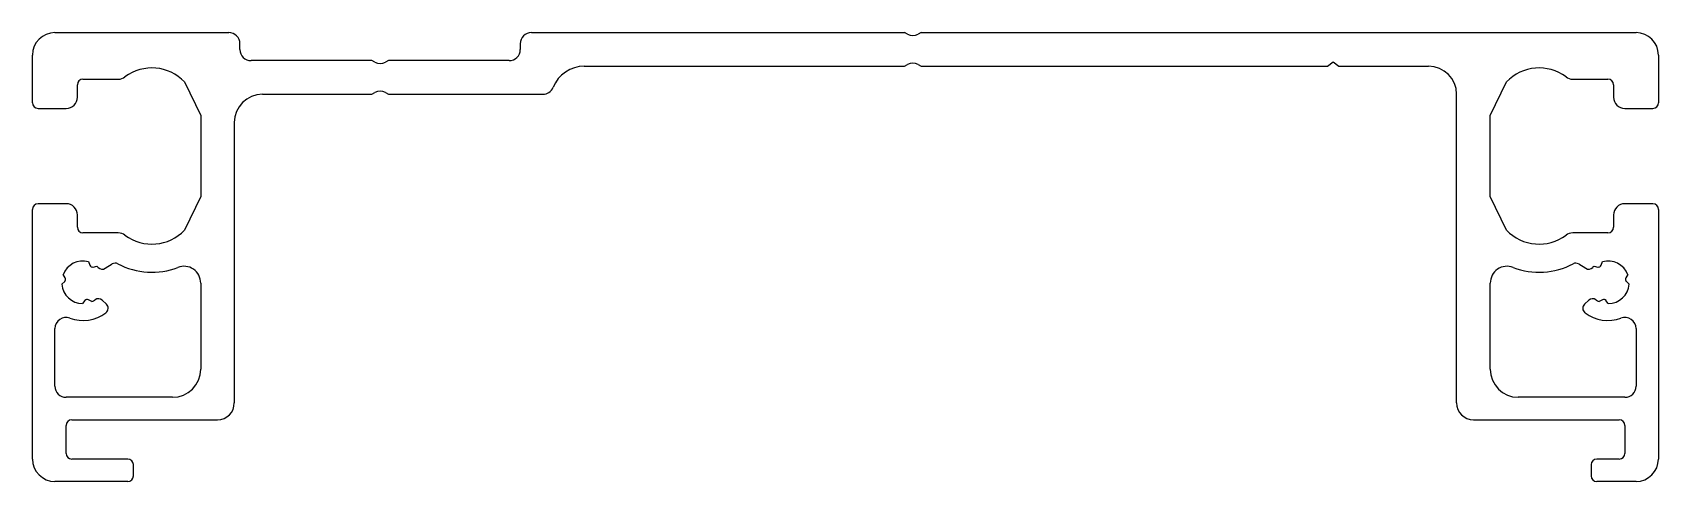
# Model space of a CAD drawing. Extents: x 571 to 716, y 518 to 558.
import ezdxf

# ---------------------------------------------------------------- set-up
doc = ezdxf.new("R2010")
doc.units = 0
doc.layers.get('0').update_dxf_attribs({"linetype": 'CONTINUOUS'})

msp = doc.modelspace()

# ---------------------------------------------------------------- linework, layer by layer
for p, q in [((572.6, 557.54), (588.1, 557.54)), ((615.1, 557.54), (648.35, 557.54)), ((648.63, 557.39), (648.35, 557.54)), ((649.85, 557.54), (649.57, 557.39)), ((649.85, 557.54), (713.6, 557.54)), ((570.6, 551.29), (570.6, 555.54)), ((589.1, 556.04), (589.1, 556.54)), ((614.1, 556.54), (614.1, 556.04)), ((715.6, 555.54), (715.6, 551.29)), ((600.85, 555.04), (590.1, 555.04)), ((601.13, 554.89), (600.85, 555.04)), ((602.35, 555.04), (602.07, 554.89)), ((613.1, 555.04), (602.35, 555.04)), ((619.81, 554.54), (648.35, 554.54)), ((648.35, 554.54), (648.63, 554.69)), ((649.57, 554.69), (649.85, 554.54)), ((649.85, 554.54), (686.1, 554.54)), ((686.1, 554.54), (686.6, 554.94)), ((686.6, 554.94), (687.1, 554.54)), ((687.1, 554.54), (695.1, 554.54)), ((574.6, 551.79), (574.6, 552.89)), ((575.1, 553.39), (578.25, 553.39)), ((584.15, 553.14), (585.6, 550.14)), ((700.6, 550.14), (702.05, 553.14)), ((707.96, 553.39), (711.1, 553.39)), ((711.6, 552.89), (711.6, 551.79)), ((591.1, 552.04), (600.85, 552.04)), ((600.85, 552.04), (601.13, 552.19)), ((602.07, 552.19), (602.35, 552.04)), ((602.35, 552.04), (616.1, 552.04)), ((697.6, 524.54), (697.6, 552.04)), ((571.1, 550.79), (573.6, 550.79)), ((585.6, 550.14), (585.6, 542.94)), ((700.6, 542.94), (700.6, 550.14)), ((712.6, 550.79), (715.1, 550.79)), ((588.6, 549.54), (588.6, 524.54)), ((585.6, 542.94), (584.15, 539.94)), ((702.05, 539.94), (700.6, 542.94)), ((570.6, 519.54), (570.6, 541.79)), ((573.6, 542.29), (571.1, 542.29)), ((574.6, 540.19), (574.6, 541.29)), ((711.6, 541.29), (711.6, 540.19)), ((715.1, 542.29), (712.6, 542.29)), ((715.6, 541.79), (715.6, 519.54)), ((578.25, 539.69), (575.1, 539.69)), ((711.1, 539.69), (707.96, 539.69)), ((575.6, 537.13), (575.72, 536.81)), ((576.01, 536.65), (576.35, 536.73)), ((577.09, 536.54), (577.72, 536.93)), ((708.49, 536.93), (709.11, 536.54)), ((709.86, 536.73), (710.2, 536.65)), ((710.48, 536.81), (710.61, 537.13)), ((573.21, 535.13), (573.47, 535.36)), ((573.51, 535.68), (573.33, 535.97)), ((585.6, 535.22), (585.6, 527.54)), ((700.6, 527.54), (700.6, 535.22)), ((712.88, 535.97), (712.69, 535.68)), ((712.74, 535.36), (713, 535.13)), ((575.28, 533.67), (575.07, 533.39)), ((575.9, 533.57), (575.6, 533.74)), ((577.19, 533.35), (576.82, 533.69)), ((709.39, 533.69), (709.01, 533.35)), ((710.61, 533.74), (710.3, 533.57)), ((711.13, 533.39), (710.92, 533.67)), ((572.6, 526.04), (572.6, 531.16)), ((713.6, 531.16), (713.6, 526.04)), ((583.1, 525.04), (573.6, 525.04)), ((712.6, 525.04), (703.1, 525.04)), ((573.6, 520.04), (573.6, 522.54)), ((574.1, 523.04), (587.1, 523.04)), ((699.1, 523.04), (712.1, 523.04)), ((712.6, 522.54), (712.6, 520.04)), ((579.1, 519.54), (574.1, 519.54)), ((712.1, 519.54), (710.1, 519.54)), ((579.6, 518.04), (579.6, 519.04)), ((709.6, 519.04), (709.6, 518.04)), ((579.1, 517.54), (572.6, 517.54)), ((713.6, 517.54), (710.1, 517.54))]:
    msp.add_line(p, q)
for centre, radius, start, end in [((572.6, 555.54), 2, 90, 180), ((588.1, 556.54), 1, 0, 90), ((615.1, 556.54), 1, 90, 180), ((649.1, 558.28), 1, 241.9275, 298.0725), ((713.6, 555.54), 2, 0, 90), ((590.1, 556.04), 1, 180, 270), ((613.1, 556.04), 1, 270, 0), ((581.25, 550.39), 4, 43.4325, 126.8699), ((601.6, 555.78), 1, 241.9275, 298.0725), ((619.81, 551.54), 3, 90, 157.9757), ((649.1, 553.81), 1, 61.9275, 118.0725), ((695.1, 552.04), 2.5, 0, 90), ((704.96, 550.39), 4, 53.1301, 136.5675), ((575.1, 552.89), 0.5, 90, 180), ((578.25, 554.39), 1, 270, 306.8699), ((616.1, 553.04), 1, 270, 337.9757), ((707.96, 554.39), 1, 233.1301, 270), ((711.1, 552.89), 0.5, 0, 90), ((571.1, 551.29), 0.5, 180, 270), ((573.6, 551.79), 1, 270, 0), ((591.1, 549.54), 2.5, 90, 180), ((601.6, 551.31), 1, 61.9275, 118.0725), ((712.6, 551.79), 1, 180, 270), ((715.1, 551.29), 0.5, 270, 0), ((571.1, 541.79), 0.5, 90, 180), ((573.6, 541.29), 1, 0, 90), ((712.6, 541.29), 1, 90, 180), ((715.1, 541.79), 0.5, 0, 90), ((575.1, 540.19), 0.5, 180, 270), ((578.25, 538.69), 1, 53.1301, 90), ((581.25, 542.69), 4, 233.1301, 316.5675), ((704.96, 542.69), 4, 223.4325, 306.8699), ((707.96, 538.69), 1, 90, 126.8699), ((711.1, 540.19), 0.5, 270, 0), ((575.1, 535.29), 1.9, 74.9072, 159.0928), ((575.96, 536.9), 0.25, 201.3987, 282.6013), ((575.1, 535.29), 1.9, 44.0247, 49.0928), ((576.83, 536.96), 0.5, 224.0247, 302), ((577.98, 536.5), 0.5, 62.1779, 122), ((581.25, 542.69), 6.5, 242.1779, 290.9026), ((584.1, 535.22), 1.5, 0, 110.9026), ((702.1, 535.22), 1.5, 69.0974, 180), ((704.96, 542.69), 6.5, 249.0974, 297.8221), ((708.22, 536.5), 0.5, 58, 117.8221), ((709.38, 536.96), 0.5, 238, 315.9753), ((711.1, 535.29), 1.9, 130.9072, 135.9753), ((710.25, 536.9), 0.25, 257.3987, 338.6013), ((711.1, 535.29), 1.9, 20.9072, 105.0928), ((575.1, 535.29), 1.9, 184.9072, 269.0928), ((573.3, 535.55), 0.25, 311.3987, 32.6013), ((711.1, 535.29), 1.9, 270.9072, 355.0928), ((712.9, 535.55), 0.25, 147.3987, 228.6013), ((575.48, 533.52), 0.25, 61.3987, 142.6013), ((575.1, 535.29), 1.9, 294.9072, 304.9753), ((576.48, 533.33), 0.5, 47, 124.9753), ((709.73, 533.33), 0.5, 55.0247, 133), ((711.1, 535.29), 1.9, 235.0247, 245.0928), ((710.73, 533.52), 0.25, 37.3987, 118.6013), ((573.6, 531.16), 1, 70.0677, 180), ((575.1, 535.29), 3.4, 250.0677, 307.0718), ((576.85, 532.98), 0.5, 307.0718, 47), ((709.35, 532.98), 0.5, 133, 232.9282), ((711.1, 535.29), 3.4, 232.9282, 289.9323), ((712.6, 531.16), 1, 0, 109.9323), ((583.1, 527.54), 2.5, 270, 0), ((703.1, 527.54), 2.5, 180, 270), ((573.6, 526.04), 1, 180, 270), ((712.6, 526.04), 1, 270, 0), ((587.1, 524.54), 1.5, 270, 0), ((699.1, 524.54), 1.5, 180, 270), ((574.1, 522.54), 0.5, 90, 180), ((712.1, 522.54), 0.5, 0, 90), ((572.6, 519.54), 2, 180, 270), ((574.1, 520.04), 0.5, 180, 270), ((579.1, 519.04), 0.5, 0, 90), ((710.1, 519.04), 0.5, 90, 180), ((712.1, 520.04), 0.5, 270, 0), ((713.6, 519.54), 2, 270, 0), ((579.1, 518.04), 0.5, 270, 0), ((710.1, 518.04), 0.5, 180, 270)]:
    msp.add_arc(centre, radius, start, end)

doc.saveas('drawing.dxf')
